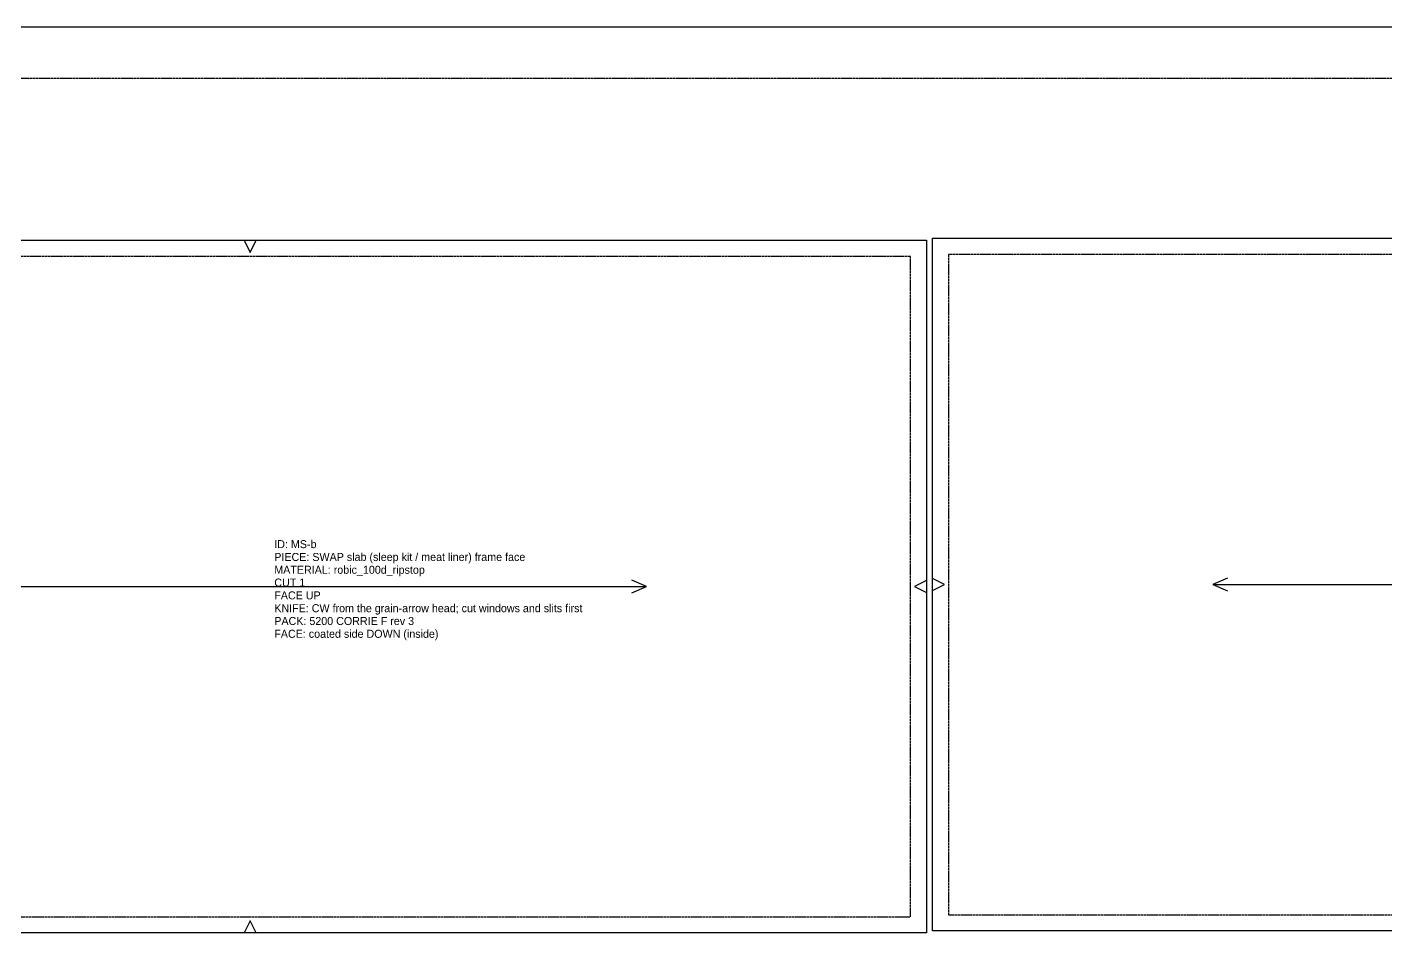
# Model space of a CAD drawing. Header units: millimetres. Extents: x 0 to 9408, y -22 to 1524.
# Drawn here: x 4872 to 5552, y 1070 to 1524 of the extents above; entities that cross this region are included whole.
import ezdxf

# ---------------------------------------------------------------- set-up
doc = ezdxf.new("R2010")
doc.units = ezdxf.units.MM
doc.linetypes.add('DASHED', pattern=[1.524, 1.27, -0.254])
for name, color, linetype in [('CUT', 7, 'Continuous'), ('GRAIN', 5, 'Continuous'), ('NOTCH', 1, 'Continuous'), ('SEW', 3, 'Continuous'), ('TEXT', 2, 'Continuous')]:
    doc.layers.add(name, color=color, linetype=linetype)

msp = doc.modelspace()

# ---------------------------------------------------------------- linework, layer by layer
at = {"layer": 'CUT'}
for points in [[(4646, 1417.5), (5322, 1417.5), (5322, 1071.5), (4646, 1071.5)], [(5325, 1418.5), (6001, 1418.5), (6001, 1072.5), (5325, 1072.5)]]:
    msp.add_lwpolyline(points, close=True, dxfattribs=at)
at = {"layer": 'GRAIN'}
for points in [[(4786, 1244.5), (5182, 1244.5)], [(5174.63, 1241.38), (5182, 1244.5), (5174.63, 1247.62)], [(5472.37, 1248.62), (5465, 1245.5), (5472.37, 1242.38)], [(5465, 1245.5), (5861, 1245.5)]]:
    msp.add_lwpolyline(points, dxfattribs=at)
at = {"layer": 'NOTCH'}
for points in [[(4981, 1417.5), (4984, 1411.5), (4987, 1417.5)], [(5322, 1247.5), (5316, 1244.5), (5322, 1241.5)], [(5325, 1242.5), (5331, 1245.5), (5325, 1248.5)], [(4987, 1071.5), (4984, 1077.5), (4981, 1071.5)]]:
    msp.add_lwpolyline(points, dxfattribs=at)
at = {"layer": 'SEW', "linetype": 'DASHED'}
for points in [[(4654, 1409.5), (4654, 1079.5), (5314, 1079.5), (5314, 1409.5)], [(5333, 1410.5), (5333, 1080.5), (5993, 1080.5), (5993, 1410.5)]]:
    msp.add_lwpolyline(points, close=True, dxfattribs=at)
at = {"layer": 'TEXT', "linetype": 'DASHED'}
msp.add_line((0, 1498.5), (9305, 1498.5), dxfattribs=at)
at = {"layer": 'TEXT'}
msp.add_lwpolyline([(0, 0), (9305, 0), (9305, 1524), (0, 1524)], close=True, dxfattribs=at)

# ---------------------------------------------------------------- texts
for s, p in [('ID: MS-b', (4996, 1263.7)), ('PIECE: SWAP slab (sleep kit / meat liner) frame face', (4996, 1257.3)), ('MATERIAL: robic_100d_ripstop', (4996, 1250.9)), ('CUT 1', (4996, 1244.5)), ('FACE UP', (4996, 1238.1)), ('KNIFE: CW from the grain-arrow head; cut windows and slits first', (4996, 1231.7)), ('PACK: 5200 CORRIE F rev 3', (4996, 1225.3)), ('FACE: coated side DOWN (inside)', (4996, 1218.9))]:
    msp.add_text(s, height=4, dxfattribs=at).set_placement(p)

doc.saveas('drawing.dxf')
